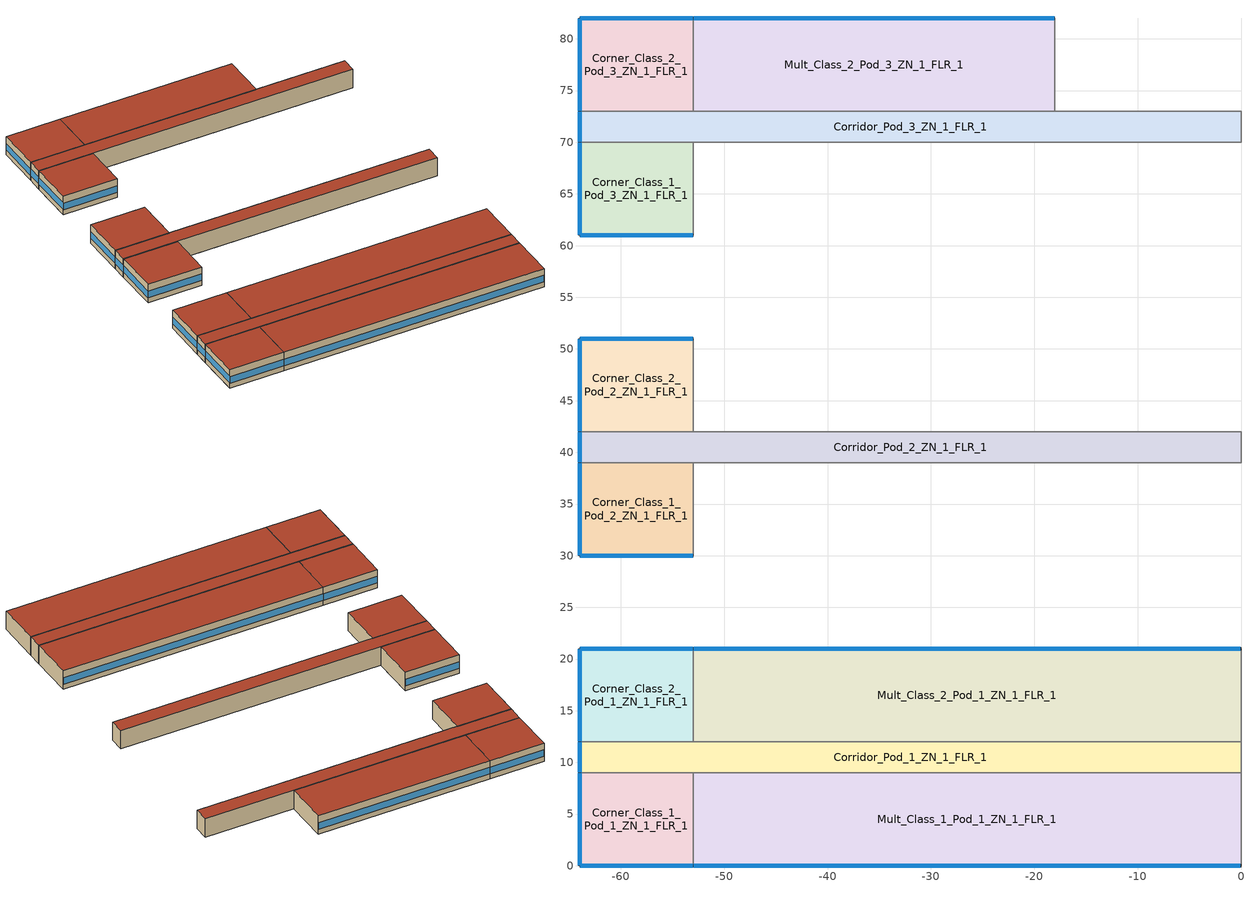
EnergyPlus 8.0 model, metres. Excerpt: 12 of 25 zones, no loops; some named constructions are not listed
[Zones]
Corner_Class_1_Pod_1_ZN_1_FLR_1
 floor ground (ext_slab_6in_with_carpet): -64,9 -53,9 -53,0 -64,0 z0
 wall outside (nonres_ext_wall): -64,9 -64,0 -53,0 z0:4
 wall to Mult_Class_1_Pod_1_ZN_1_FLR_1 (int_wall): -53,0 -53,9 z0:4
 wall to Corridor_Pod_1_ZN_1_FLR_1 (int_wall): -53,9 -64,9 z0:4
 window (Window_U_0.52_SHGC_0.40): -63.95,0 -53.05,0 z1.1:2.51; -64,8.95 -64,0.05 z1.1:2.52
 roof outside (nonres_roof): -64,0 -53,0 -53,9 -64,9 z4
Mult_Class_1_Pod_1_ZN_1_FLR_1
 floor ground (ext_slab_6in_with_carpet): -53,9 0,9 0,0 -53,0 z0
 wall outside (nonres_ext_wall): -53,0 0,0 z0:4
 wall to Lobby_ZN_1_FLR_1 (int_wall): 0,0 0,9 z0:4
 wall to Corridor_Pod_1_ZN_1_FLR_1 (int_wall): 0,9 -53,9 z0:4
 window (Window_U_0.52_SHGC_0.40): -52.95,0 -0.05,0 z1.1:2.5
 roof outside (nonres_roof): -53,0 0,0 0,9 -53,9 z4
Corridor_Pod_1_ZN_1_FLR_1
 floor ground (ext_slab_6in_with_carpet): -64,12 0,12 0,9 -64,9 z0
 wall outside (nonres_ext_wall): -64,12 -64,9 z0:4
 wall to Main_Corridor_ZN_1_FLR_1 (int_wall): 0,9 0,12 z0:4
 wall to Mult_Class_2_Pod_1_ZN_1_FLR_1 (int_wall): 0,12 -53,12 z0:4
 wall to Corner_Class_2_Pod_1_ZN_1_FLR_1 (int_wall): -53,12 -64,12 z0:4
 window (Window_U_0.52_SHGC_0.40): -64,11.95 -64,9.05 z1.1:2.55
 roof outside (nonres_roof): -64,9 0,9 0,12 -64,12 z4
Corner_Class_2_Pod_1_ZN_1_FLR_1
 floor ground (ext_slab_6in_with_carpet): -64,21 -53,21 -53,12 -64,12 z0
 wall outside (nonres_ext_wall): -53,21 -64,21 -64,12 z0:4
 wall to Mult_Class_2_Pod_1_ZN_1_FLR_1 (int_wall): -53,12 -53,21 z0:4
 window (Window_U_0.52_SHGC_0.40): -53.05,21 -63.95,21 z1.1:2.51; -64,20.95 -64,12.05 z1.1:2.52
 roof outside (nonres_roof): -64,12 -53,12 -53,21 -64,21 z4
Mult_Class_2_Pod_1_ZN_1_FLR_1
 floor ground (ext_slab_6in_with_carpet): -53,21 0,21 0,12 -53,12 z0
 wall outside (nonres_ext_wall): 0,21 -53,21 z0:4
 wall to Main_Corridor_ZN_1_FLR_1 (int_wall): 0,12 0,21 z0:4
 window (Window_U_0.52_SHGC_0.40): -0.05,21 -52.95,21 z1.1:2.5
 roof outside (nonres_roof): -53,12 0,12 0,21 -53,21 z4
Corner_Class_1_Pod_2_ZN_1_FLR_1
 floor ground (ext_slab_6in_with_carpet): -64,39 -53,39 -53,30 -64,30 z0
 wall outside (nonres_ext_wall): -64,39 -64,30 -53,30 z0:4
 wall to Mult_Class_1_Pod_2_ZN_1_FLR_1 (int_wall): -53,30 -53,39 z0:4
 wall to Corridor_Pod_2_ZN_1_FLR_1 (int_wall): -53,39 -64,39 z0:4
 window (Window_U_0.52_SHGC_0.40): -63.95,30 -53.05,30 z1.1:2.51; -64,38.95 -64,30.05 z1.1:2.52
 roof outside (nonres_roof): -64,30 -53,30 -53,39 -64,39 z4
Corridor_Pod_2_ZN_1_FLR_1
 floor ground (ext_slab_6in_with_carpet): -64,42 0,42 0,39 -64,39 z0
 wall outside (nonres_ext_wall): -64,42 -64,39 z0:4
 wall to Mult_Class_1_Pod_2_ZN_1_FLR_1 (int_wall): -53,39 0,39 z0:4
 wall to Main_Corridor_ZN_1_FLR_1 (int_wall): 0,39 0,42 z0:4
 wall to Mult_Class_2_Pod_2_ZN_1_FLR_1 (int_wall): 0,42 -53,42 z0:4
 wall to Corner_Class_2_Pod_2_ZN_1_FLR_1 (int_wall): -53,42 -64,42 z0:4
 window (Window_U_0.52_SHGC_0.40): -64,41.95 -64,39.05 z1.1:2.55
 roof outside (nonres_roof): -64,39 0,39 0,42 -64,42 z4
Corner_Class_2_Pod_2_ZN_1_FLR_1
 floor ground (ext_slab_6in_with_carpet): -64,51 -53,51 -53,42 -64,42 z0
 wall outside (nonres_ext_wall): -53,51 -64,51 -64,42 z0:4
 wall to Mult_Class_2_Pod_2_ZN_1_FLR_1 (int_wall): -53,42 -53,51 z0:4
 window (Window_U_0.52_SHGC_0.40): -53.05,51 -63.95,51 z1.1:2.51; -64,50.95 -64,42.05 z1.1:2.52
 roof outside (nonres_roof): -64,42 -53,42 -53,51 -64,51 z4
Corner_Class_1_Pod_3_ZN_1_FLR_1
 floor ground (ext_slab_6in_with_carpet): -64,70 -53,70 -53,61 -64,61 z0
 wall outside (nonres_ext_wall): -64,70 -64,61 -53,61 z0:4
 wall to Mult_Class_1_Pod_3_ZN_1_FLR_1 (int_wall): -53,61 -53,70 z0:4
 wall to Corridor_Pod_3_ZN_1_FLR_1 (int_wall): -53,70 -64,70 z0:4
 window (Window_U_0.52_SHGC_0.40): -63.95,61 -53.05,61 z1.1:2.51; -64,69.95 -64,61.05 z1.1:2.52
 roof outside (nonres_roof): -64,61 -53,61 -53,70 -64,70 z4
Corridor_Pod_3_ZN_1_FLR_1
 floor ground (ext_slab_6in_with_carpet): -64,73 0,73 0,70 -64,70 z0
 wall outside (nonres_ext_wall): -64,73 -64,70 z0:4
 wall to Mult_Class_1_Pod_3_ZN_1_FLR_1 (int_wall): -53,70 0,70 z0:4
 wall to Library_Media_Center_ZN_1_FLR_1 (int_wall): 0,70 0,73 z0:4
 wall to Computer_Class_ZN_1_FLR_1 (int_wall): 0,73 -18,73 z0:4
 wall to Mult_Class_2_Pod_3_ZN_1_FLR_1 (int_wall): -18,73 -53,73 z0:4
 wall to Corner_Class_2_Pod_3_ZN_1_FLR_1 (int_wall): -53,73 -64,73 z0:4
 window (Window_U_0.52_SHGC_0.40): -64,72.95 -64,70.05 z1.1:2.55
 roof outside (nonres_roof): -64,70 0,70 0,73 -64,73 z4
Corner_Class_2_Pod_3_ZN_1_FLR_1
 floor ground (ext_slab_6in_with_carpet): -64,82 -53,82 -53,73 -64,73 z0
 wall outside (nonres_ext_wall): -53,82 -64,82 -64,73 z0:4
 wall to Mult_Class_2_Pod_3_ZN_1_FLR_1 (int_wall): -53,73 -53,82 z0:4
 window (Window_U_0.52_SHGC_0.40): -53.05,82 -63.95,82 z1.1:2.51; -64,81.95 -64,73.05 z1.1:2.52
 roof outside (nonres_roof): -64,73 -53,73 -53,82 -64,82 z4
Mult_Class_2_Pod_3_ZN_1_FLR_1
 floor ground (ext_slab_6in_with_carpet): -53,82 -18,82 -18,73 -53,73 z0
 wall outside (nonres_ext_wall): -18,82 -53,82 z0:4
 wall to Computer_Class_ZN_1_FLR_1 (int_wall): -18,73 -18,82 z0:4
 window (Window_U_0.52_SHGC_0.40): -18.05,82 -52.95,82 z1.1:2.5
 roof outside (nonres_roof): -53,73 -18,73 -18,82 -53,82 z4
[Schedule:Compact]
HTGSETP_SCH_YES_OPTIMUM_original: Through: 12/31, For: SummerDesignDay, Until: 24:00, 15.6, For: WinterDesignDay, Until: 24:00, 21, For: Weekdays, Until: 06:00, 15.6, Until: 07:00, 17.8, Until: 08:00, 20, Until: 21:00, 21, Until: 24:00, 15.6, For: WeekEnds Holidays AllOtherDays, Until: 24:00, 15.6
CLGSETP_SCH_YES_OPTIMUM_original: Through: 12/31, For: SummerDesignDay, Until: 24:00, 24, For: WinterDesignDay, Until: 24:00, 26.7, For: Weekdays, Until: 06:00, 26.7, Until: 07:00, 25.6, Until: 08:00, 25, Until: 21:00, 24, Until: 24:00, 26.7, For: WeekEnds Holidays AllOtherDays, Until: 24:00, 26.7
CLGSETP_SCH_VAV_POD_1; CLGSETP_SCH_VAV_POD_2; CLGSETP_SCH_VAV_POD_3; CLGSETP_SCH_VAV_OTHER: Through: 12/31, For: SummerDesignDay, Until: 24:00, 24, For: WinterDesignDay, Until: 24:00, 26.7, For: Weekdays, Until: 06:00, 26.7, Until: 07:00, 24, Until: 08:00, 24, Until: 21:00, 24, Until: 24:00, 26.7, For: WeekEnds Holidays AllOtherDays, Until: 24:00, 26.7
